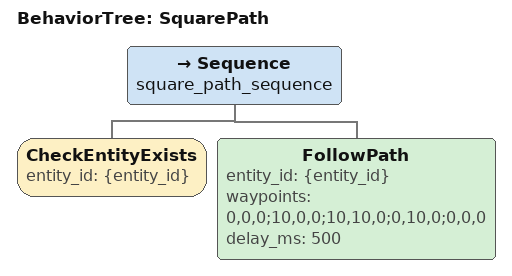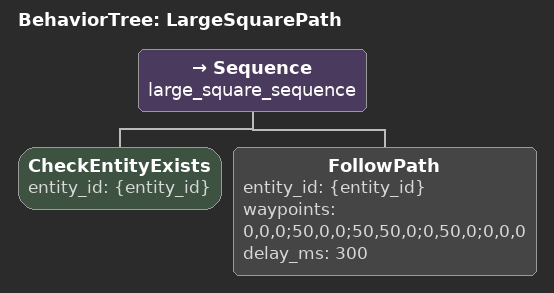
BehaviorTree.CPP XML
<?xml version="1.0"?>
<root main_tree_to_execute="SquarePath">

    <!-- 正方形路径移动：从中心出发，绕正方形一周回到起点 -->
    <BehaviorTree ID="SquarePath">
        <Sequence name="square_path_sequence">
            <!-- 检查实体 -->
            <CheckEntityExists entity_id="{entity_id}" />

            <!-- 正方形路径：中心(0,0) -> (10,0) -> (10,10) -> (0,10) -> (0,0) -->
            <FollowPath entity_id="{entity_id}"
                        waypoints="0,0,0;10,0,0;10,10,0;0,10,0;0,0,0"
                        delay_ms="500" />
        </Sequence>
    </BehaviorTree>

    <!-- 扩展正方形路径（更大的范围） -->
    <BehaviorTree ID="LargeSquarePath">
        <Sequence name="large_square_sequence">
            <CheckEntityExists entity_id="{entity_id}" />

            <!-- 大正方形：中心(0,0) -> (50,0) -> (50,50) -> (0,50) -> (0,0) -->
            <FollowPath entity_id="{entity_id}"
                        waypoints="0,0,0;50,0,0;50,50,0;0,50,0;0,0,0"
                        delay_ms="300" />
        </Sequence>
    </BehaviorTree>

</root>
